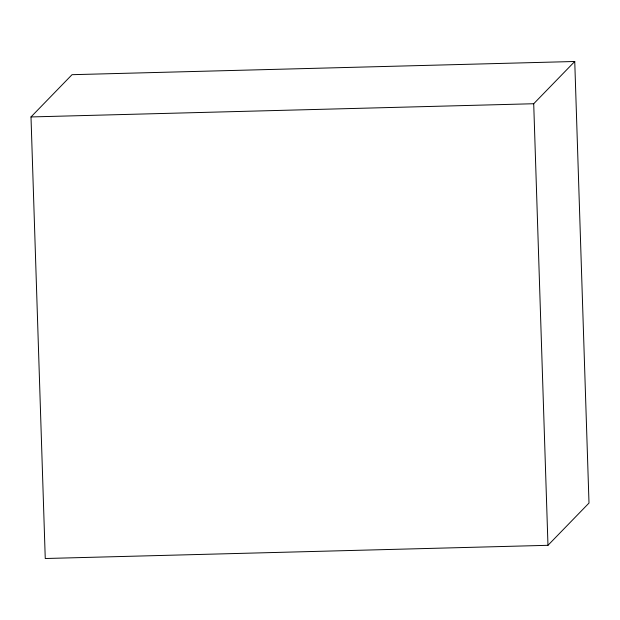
<?xml version="1.0" encoding="UTF-8"?>
<svg xmlns="http://www.w3.org/2000/svg" width="620" height="620" viewBox="0 0 620 620"><rect width="100%" height="100%" fill="white"/><g stroke="black" fill="none" stroke-linecap="round" stroke-linejoin="round"><path stroke-width="0.93" d="M31 116.94L72.028 74.687L574.748 61.489L589 503.06L547.971 545.313L45.252 558.511L31 116.94L533.712 103.734L574.748 61.489M533.712 103.734L547.971 545.313"/></g></svg>
